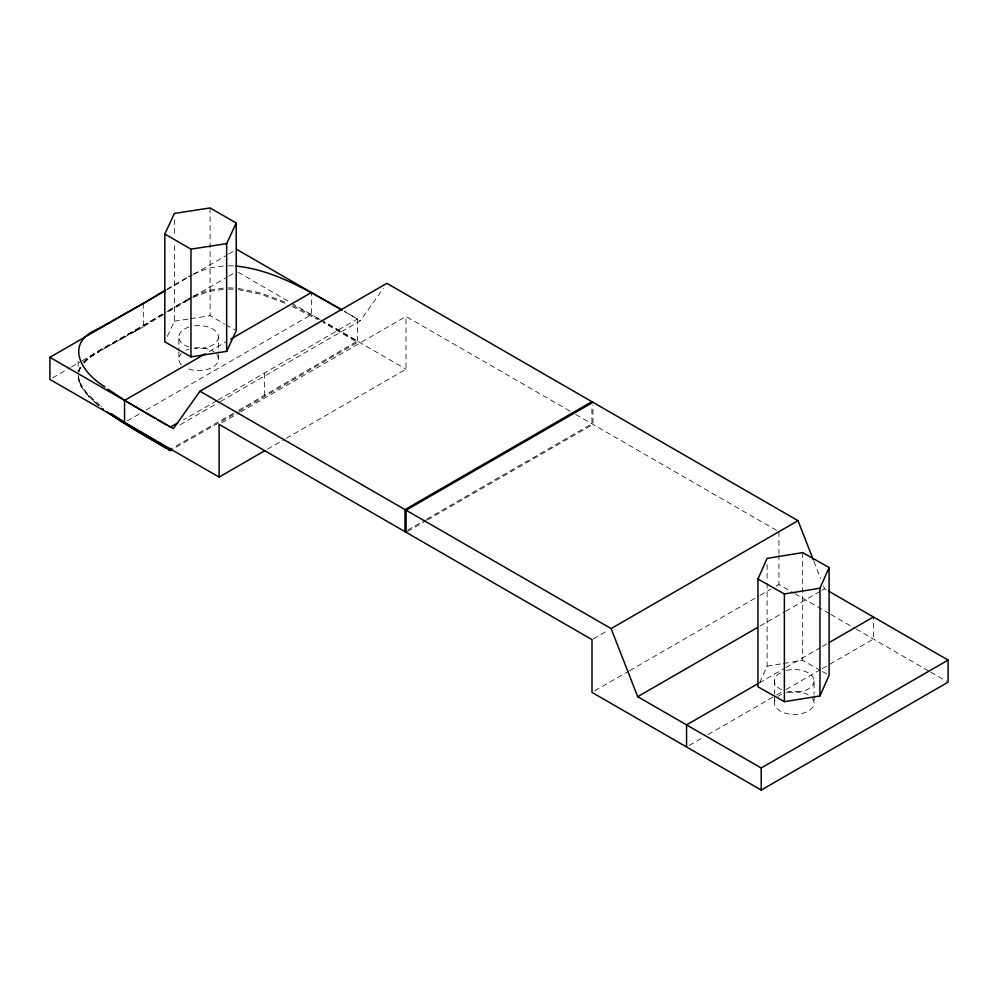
<?xml version="1.0" encoding="UTF-8"?>
<svg xmlns="http://www.w3.org/2000/svg" width="998" height="998" viewBox="0 0 998 998"><rect width="100%" height="100%" fill="white"/><g stroke="black" fill="none" stroke-linecap="round" stroke-linejoin="round"><path stroke-width="0.75" stroke-dasharray="4.99 3.74" d="M78.405 371.73L80.065 366.79M78.842 372.129L80.751 366.79M78.655 371.755L80.925 366.977M759.777 682.657L767.1 666.128L767.1 583.007M167.39 336.301L174.401 321.194L174.401 242.689M220.483 401.47L360.315 320.732L383.332 288.31M83.595 361.7L94.423 353.08L141.579 326.546A11.465 6.624 0 0 0 142.901 325.797L143.837 325.261A11.465 6.624 0 0 0 145.134 324.5L163.435 313.372M83.595 362.935L89.67 357.484L98.066 352.207M84.032 362.636C96.656 350.922 113.061 344.347 127.619 335.365M163.435 314.607L145.221 325.672A11.465 6.624 0 0 1 143.837 326.496L137.45 329.926M143.325 326.733L142.889 327.032A11.465 6.624 0 0 1 141.579 327.781L140.98 328.08M188.447 276.646L189.657 275.935M188.447 298.776L189.657 298.065M188.447 300.011L189.657 299.3M188.173 298.938L167.14 311.201M188.173 300.173L167.14 312.436M167.14 289.071L187.25 277.357M166.878 289.782L192.427 275.036M193.762 274.263L227.382 254.852M228.729 254.078L234.106 250.972M52.595 377.855L70.072 367.763M71.407 366.977L80.826 361.55M82.173 360.777L165.531 312.648M166.878 311.863L192.427 297.117M193.762 296.344L227.382 276.933M228.729 276.159L234.106 273.053M98.253 352.094L98.914 351.72M209.256 351.508L226.733 341.428M127.233 420.944L140.681 413.184M146.057 410.078L311.438 314.595L311.438 292.514M217.963 400.073L357.396 318.973L344.335 311.189M180.139 424.749L219.136 402.244M238.871 410.178L357.396 341.104L324.213 321.83M238.871 411.413L357.396 342.339L323.078 322.429M221.793 422.79L239.271 412.698M240.618 411.925L405.999 316.441L570.357 411.326M267.501 449.15L284.991 439.058M286.326 438.284L405.999 369.185L405.999 316.441M407.708 530.125L425.185 520.033M426.533 519.259L591.914 423.776L591.914 406.111M407.434 531.522L426.258 520.657M427.606 519.871L592.987 424.399L592.987 405.25M593.348 638.857L608.144 630.312M594.696 690.828L628.303 671.429M629.651 670.644L758.73 596.13M760.077 595.344L770.83 589.144M776.207 586.038L778.902 584.479L793.547 592.937M760.039 626.033L784.241 612.061M785.588 611.287L820.543 591.103M821.89 590.329L824.585 588.77L827.217 590.305M759.166 682.969L784.715 668.223M786.05 667.45L821.017 647.265M822.364 646.492L827.741 643.386M689.244 745.419L702.692 737.659M708.069 734.553L775.296 695.743M776.644 694.97L784.715 690.304M786.05 689.531L821.017 669.346M822.364 668.573L873.45 639.069L873.45 616.989M102.657 349.562L109.044 345.907M216.666 400.822L183.457 419.796M233.482 413.284L172.941 447.79M233.482 414.507L172.941 449.013M110.354 345.158L116.467 341.665M118.45 340.543L122.791 338.085M123.353 337.761L134.955 331.286M128.093 335.103L131.324 333.295M131.986 332.92L137.163 330.089M135.054 331.236L140.78 328.18M193.313 273.951L208.395 268.225L224.575 265.83M193.313 296.082L208.395 290.356L224.575 287.96M193.313 297.317L208.395 291.591L224.575 289.195M767.1 666.128L781.921 663.732M783.405 663.495L802.679 660.377L821.179 670.806M174.401 321.194L189.271 318.898M190.755 318.661L210.091 315.68L224.463 323.976M228.28 265.742L234.48 265.942M228.28 287.873L234.48 288.073M228.28 289.108L234.48 289.308M238.273 288.397L261.464 293.2L287.736 303.155M238.273 289.632L261.114 294.323L286.9 304.016M291.878 306.286L318.1 319.684M293.113 305.625L319.734 319.348M822.502 671.554L829.101 675.284M575.746 414.444L777.554 530.948M344.46 311.588L360.315 320.732M238.123 272.267L290.119 302.282M291.441 303.055L319.435 319.21M320.77 319.984L405.999 369.185M794.882 593.71L829.5 613.695M830.835 614.469L854.812 628.303M856.134 629.077L929.437 671.392M930.772 672.165L946.765 681.397M225.76 324.724L234.904 330.001M101.646 406.635L101.085 406.198M100.074 405.4L87.113 393.437L79.915 382.633M98.528 405.4L97.317 404.402M98.378 405.275L88.41 396.094M97.093 404.202L96.045 403.329M95.534 402.88L85.653 392.963L81.412 386.875L88.286 395.957M79.852 382.484L78.156 375.485L78.904 381.024L81.374 386.8L78.867 380.912L78.168 375.023M813.844 561.25L820.63 578.64M823.45 585.876L824.585 588.77M786.412 670.444A19.798 11.427 0 0 1 814.069 680.923L814.069 694.171M814.069 695.643L814.069 703.004M802.679 552.63L802.679 660.377M778.902 531.734L778.902 553.453M778.902 555L778.902 584.479M774.485 680.923L774.485 694.171M774.485 695.643L774.485 703.004M767.1 564.544L767.1 581.472M357.496 318.849L357.496 340.979M264.433 373.302L264.433 395.433M194.585 325.859A19.798 11.427 0 0 1 218.437 337.037L218.437 353.23M218.437 354.702L218.437 359.118M210.091 207.933L210.091 315.68M189.034 327.045A19.798 11.427 0 0 0 178.842 337.037L178.842 350.286M178.842 351.758L178.842 359.118M174.401 219.61L174.401 236.538M143.325 303.367L143.325 325.51M78.143 361.276L78.143 371.605M812.434 698.475A19.798 11.427 0 0 1 795.269 714.418A19.798 11.427 0 0 1 775.409 699.536M777.966 696.529A19.798 11.427 0 0 1 781.596 694.234M786.412 692.525A19.798 11.427 0 0 1 809.478 695.681M814.069 680.923A19.798 11.427 0 0 1 786.412 691.414M781.596 689.705A19.798 11.427 0 0 1 781.596 672.153M218.437 337.037A19.798 11.427 0 0 1 194.585 348.227M189.034 347.03A19.798 11.427 0 0 1 178.842 337.037M216.803 354.577A19.798 11.427 0 0 1 210.491 368.274A19.798 11.427 0 0 1 185.952 367.9M181.337 364.669A19.798 11.427 0 0 1 181.337 353.579M185.952 350.348A19.798 11.427 0 0 1 189.034 349.125M194.585 347.94A19.798 11.427 0 0 1 213.834 351.795"/><path stroke-width="1.5" d="M757.944 579.052L767.1 558.381L802.679 552.63L829.101 567.538L829.101 675.284L819.957 695.955L784.378 701.706L757.944 686.799L757.944 579.052L784.378 593.96L819.957 588.209L829.101 567.538M164.832 234.056L174.401 213.447L210.091 207.933L236.214 223.016L236.214 330.762L226.658 351.358L190.967 356.885L164.832 341.803L164.832 234.056L190.967 249.138L226.658 243.612L236.214 223.016M813.283 559.803L798.026 520.694L386.875 283.32L199.974 391.216L173.415 428.629L49.9 357.321L49.9 379.402L219.098 477.094L264.819 450.697M165.194 290.206L145.221 302.307A11.465 6.624 0 0 1 143.837 303.13L142.889 303.666A11.465 6.624 0 0 1 141.579 304.415L98.166 328.791M49.9 357.321L165.531 290.568M205.226 353.841L124.55 400.423L124.55 422.503L155.651 440.854M230.763 339.095L311.438 292.514M591.914 401.695L405.013 509.591L405.013 531.672M592.987 402.306L406.086 510.215L406.086 532.296M199.974 391.216L611.125 628.59L798.026 520.694M611.125 628.59L637.685 696.679L757.357 627.592M757.819 683.755L686.562 724.897L686.562 746.978M829.076 642.612L873.45 616.989M637.685 696.679L761.212 767.986L948.1 660.09L948.1 682.17L761.212 790.067L592.001 692.387L592.001 639.631L219.098 424.337L219.098 477.094M98.066 328.841C64.059 342.975 80.626 371.767 104.042 386.326M177.619 423.077L170.334 426.969L169.223 426.533M171.743 448.426L170.034 449.137L168.762 448.401M171.743 449.661L170.034 450.372L168.475 449.474M236.052 266.067C274.799 269.947 308.856 291.416 342.089 309.891M157.983 442.201L166.229 446.942M166.229 448.177L154.054 441.178M236.788 249.425L341.815 310.054M828.54 591.066L948.1 660.09M157.422 419.746L166.891 425.185M155.177 418.449L127.033 401.782L107.884 389.145M170.72 450.772L120.87 421.256M152.744 440.417L142.315 434.342M141.766 434.018L131.387 427.818M131.112 427.643L106.811 411.737M124.613 422.404L111.252 413.634M120.696 421.144L111.252 414.869M104.927 386.987L104.204 386.451M103.318 409.143L102.669 408.656M819.957 588.209L819.957 695.955M784.378 593.96L784.378 701.706M761.212 767.986L761.212 790.067M226.658 243.612L226.658 351.358M190.967 249.138L190.967 356.885"/></g></svg>
